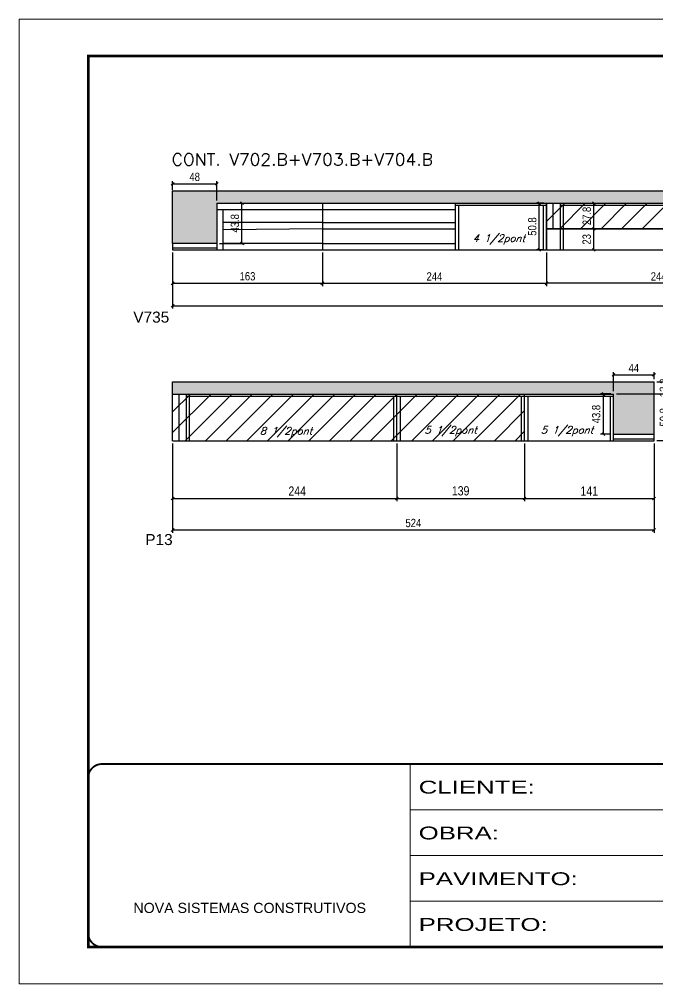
# Model space of a CAD drawing. Extents: x -20960 to -5926, y -2106 to 21915.
# Drawn here: x -9023 to -8329, y 18568 to 19618 of the extents above; entities that cross this region are included whole.
import ezdxf

# ---------------------------------------------------------------- set-up
doc = ezdxf.new("R2010")
doc.units = 0
doc.linetypes.add('CONTINUO', pattern=[0])
doc.linetypes.add('DASHED', pattern=[0.75, 0.5, -0.25])
for name, color, linetype in [('5', 5, 'Continuous'), ('COTA', 241, 'Continuous'), ('Painéis', 200, 'Continuous'), ('Reaproveitamento', 251, 'Continuous'), ('SARR_2.2x7', 40, 'Continuous'), ('SARR_3.5x7', 81, 'Continuous'), ('SARR_EDITAR', 141, 'Continuous'), ('texto', 7, 'Continuous')]:
    doc.layers.add(name, color=color, linetype=linetype)
for name, color, linetype, lineweight in [('Folhas', 255, 'Continuous', 9), ('SARRAFO DE PRESSAO', 251, 'DASHED', 9), ('Texto Seção', 7, 'Continuous', 15)]:
    doc.layers.add(name, color=color, linetype=linetype, lineweight=lineweight)
doc.styles.add('ARIAL', font='arial.ttf')
doc.styles.add('COTA TECNICA', font='techl___.ttf', dxfattribs={"height": 10})
doc.styles.add('COTA TECNICA-50', font='techl___.ttf', dxfattribs={"height": 9})
doc.styles.add('REGUA-120', font='ROMANS.shx', dxfattribs={"height": 15})
doc.styles.add('Romans', font='romans.shx')
doc.styles.get("Standard").update_dxf_attribs({"font": 'arial.ttf'})
doc.styles.add('Tecnologia', font='')
doc.styles.get('Tecnologia').set_extended_font_data('Forgotten Futurist')
doc.dimstyles.new('COTA PAINEL-50', dxfattribs={"dimtxt": 9, "dimasz": 3, "dimexe": 3, "dimexo": 3, "dimgap": 3, "dimtad": 1, "dimdec": 1, "dimzin": 12, "dimdsep": 46, "dimtxsty": 'COTA TECNICA-50', "dimblk1": 'OBLIQUE', "dimblk2": 'OBLIQUE', "dimsah": 1, "dimcen": 0.9, "dimclrd": 4, "dimclre": 4, "dimclrt": 240, "dimadec": 1, "dimazin": 3, "dimtfac": 1, "dimtdec": 1, "dimtmove": 0, "dimatfit": 3, "dimfxl": 1, "dimtolj": 1, "dimtzin": 12, "dimarcsym": 0})
doc.dimstyles.new('PAINEL', dxfattribs={"dimtxt": 10, "dimasz": 3, "dimexe": 3, "dimexo": 3, "dimgap": 3, "dimtad": 1, "dimdec": 1, "dimzin": 12, "dimdsep": 46, "dimtxsty": 'COTA TECNICA', "dimblk1": 'OBLIQUE', "dimblk2": 'OBLIQUE', "dimsah": 1, "dimcen": 0.9, "dimclrd": 4, "dimclre": 4, "dimclrt": 240, "dimadec": 1, "dimazin": 3, "dimtfac": 1, "dimtdec": 1, "dimtmove": 0, "dimatfit": 3, "dimfxl": 1, "dimtolj": 1, "dimtzin": 12, "dimarcsym": 0})
pattern_1 = [(45, (-4656.934, 1523.6), (-11.22532, 11.22532), [])]

# ---------------------------------------------------------------- blocks, each defined once
blk = doc.blocks.new('9999999999')
at = {"color": 30, "linetype": 'CONTINUO'}
for p, q in [((98564.6, 34230.2), (98564.6, 34429.4)), ((98564.6, 34379.6), (99584, 34379.6)), ((98564.6, 34329.8), (99488, 34329.8)), ((98564.6, 34280), (99488, 34280))]:
    blk.add_line(p, q, dxfattribs=at)
at = {"color": 30, "linetype": 'CONTINUO', "const_width": 2}
blk.add_lwpolyline([(99584, 34230.2), (99584, 34414.4, 0.414214), (99569, 34429.4), (98229, 34429.4, 0.414214), (98214, 34414.4), (98214, 34245.2, 0.414214), (98229, 34230.2), (99584, 34230.2)], format="xyb", dxfattribs=at)
at = {"layer": 'Folhas'}
blk.add_lwpolyline([(98139, 34190.2), (99624, 34190.2), (99624, 35240.2), (98139, 35240.2)], close=True, dxfattribs=at)
at = {"layer": 'Folhas', "color": 30, "const_width": 3}
blk.add_lwpolyline([(98214, 34230.2), (99584, 34230.2), (99584, 35200.2), (98214, 35200.2)], close=True, dxfattribs=at)
at = {"color": 7, "linetype": 'Continuous', "ltscale": 5, "style": 'ARIAL'}
blk.add_text('NOVA SISTEMAS CONSTRUTIVOS', height=11.059, dxfattribs=at).set_placement((98263.2, 34267.2))
at = {"layer": 'Folhas', "color": 7, "style": 'Tecnologia', "width": 1.5}
for s, p in [('CLIENTE:', (98573.7, 34397.2)), ('OBRA:', (98573.7, 34347.3)), ('PAVIMENTO:', (98573.7, 34297.5)), ('PROJETO:', (98573.7, 34247.7))]:
    blk.add_text(s, height=14, dxfattribs=at).set_placement(p)
blk = doc.blocks.new('_Oblique')
at = {"color": 0, "linetype": 'ByBlock', "lineweight": -2}
blk.add_line((-0.5, -0.5), (0.5, 0.5), dxfattribs=at)
blk = doc.blocks.new('*D182')
at = {"layer": 'COTA', "color": 4, "lineweight": -2, "transparency": 16777216}
for p, q in [((-8449.6, 19364.2), (-8449.6, 19327.8)), ((-8205.6, 19364.2), (-8205.6, 19327.8)), ((-8205.6, 19330.8), (-8449.6, 19330.8))]:
    blk.add_line(p, q, dxfattribs=at)
at = {"layer": 'Defpoints', "color": 0, "transparency": 16777216}
for p in [(-8449.6, 19367.2), (-8205.6, 19367.2), (-8449.6, 19330.8)]:
    blk.add_point(p, dxfattribs=at)
at = {"layer": 'COTA', "color": 4, "lineweight": -2, "transparency": 16777216, "xscale": 3, "yscale": 3, "zscale": 3, "rotation": 180}
blk.add_blockref('_Oblique', (-8449.6, 19330.8), dxfattribs=at)
at = {"layer": 'COTA', "color": 4, "lineweight": -2, "transparency": 16777216, "xscale": 3, "yscale": 3, "zscale": 3}
blk.add_blockref('_Oblique', (-8205.6, 19330.8), dxfattribs=at)
at = {"layer": 'COTA', "color": 240, "transparency": 16777216, "insert": (-8327.6, 19338.3), "char_height": 9, "attachment_point": 5, "style": 'COTA TECNICA-50'}
blk.add_mtext('\\A1;244', dxfattribs=at)
blk = doc.blocks.new('*D215')
at = {"layer": 'COTA', "color": 4, "lineweight": -2, "transparency": 16777216}
for p, q in [((-8693.6, 19364.2), (-8693.6, 19327.8)), ((-8449.6, 19364.2), (-8449.6, 19327.8)), ((-8693.6, 19330.8), (-8449.6, 19330.8))]:
    blk.add_line(p, q, dxfattribs=at)
at = {"layer": 'Defpoints', "color": 0, "transparency": 16777216}
for p in [(-8693.6, 19367.2), (-8449.6, 19367.2), (-8449.6, 19330.8)]:
    blk.add_point(p, dxfattribs=at)
at = {"layer": 'COTA', "color": 4, "lineweight": -2, "transparency": 16777216, "xscale": 3, "yscale": 3, "zscale": 3, "rotation": 180}
blk.add_blockref('_Oblique', (-8693.6, 19330.8), dxfattribs=at)
at = {"layer": 'COTA', "color": 4, "lineweight": -2, "transparency": 16777216, "xscale": 3, "yscale": 3, "zscale": 3}
blk.add_blockref('_Oblique', (-8449.6, 19330.8), dxfattribs=at)
at = {"layer": 'COTA', "color": 240, "transparency": 16777216, "insert": (-8571.6, 19338.3), "char_height": 9, "attachment_point": 5, "style": 'COTA TECNICA-50'}
blk.add_mtext('\\A1;244', dxfattribs=at)
blk = doc.blocks.new('*D216')
at = {"layer": 'COTA', "color": 4, "lineweight": -2, "transparency": 16777216}
for p, q in [((-8805.6, 19418), (-8778.1, 19418)), ((-8781.1, 19374.2), (-8781.1, 19418)), ((-8805.6, 19374.2), (-8778.1, 19374.2))]:
    blk.add_line(p, q, dxfattribs=at)
at = {"layer": 'Defpoints', "color": 0, "transparency": 16777216}
for p in [(-8808.6, 19418), (-8781.1, 19418), (-8808.6, 19374.2)]:
    blk.add_point(p, dxfattribs=at)
at = {"layer": 'COTA', "color": 4, "lineweight": -2, "transparency": 16777216, "xscale": 3, "yscale": 3, "zscale": 3}
for p, rotation in [((-8781.1, 19418), 90), ((-8781.1, 19374.2), 270)]:
    blk.add_blockref('_Oblique', p, dxfattribs=dict(at, rotation=rotation))
at = {"layer": 'COTA', "color": 240, "transparency": 16777216, "insert": (-8788.8, 19396.1), "char_height": 9, "attachment_point": 5, "rotation": 90, "style": 'COTA TECNICA-50'}
blk.add_mtext('\\A1;43.8', dxfattribs=at)
blk = doc.blocks.new('*D217')
at = {"layer": 'COTA', "color": 4, "lineweight": -2, "transparency": 16777216}
for p, q in [((-8856.6, 19432.2), (-8856.6, 19442.1)), ((-8856.6, 19439.1), (-8808.6, 19439.1)), ((-8808.6, 19421), (-8808.6, 19442.1))]:
    blk.add_line(p, q, dxfattribs=at)
at = {"layer": 'Defpoints', "color": 0, "transparency": 16777216}
for p in [(-8808.6, 19439.1), (-8856.6, 19429.2), (-8808.6, 19418)]:
    blk.add_point(p, dxfattribs=at)
at = {"layer": 'COTA', "color": 4, "lineweight": -2, "transparency": 16777216, "xscale": 3, "yscale": 3, "zscale": 3, "rotation": 180}
blk.add_blockref('_Oblique', (-8856.6, 19439.1), dxfattribs=at)
at = {"layer": 'COTA', "color": 4, "lineweight": -2, "transparency": 16777216, "xscale": 3, "yscale": 3, "zscale": 3}
blk.add_blockref('_Oblique', (-8808.6, 19439.1), dxfattribs=at)
at = {"layer": 'COTA', "color": 240, "transparency": 16777216, "insert": (-8832.6, 19446.6), "char_height": 9, "attachment_point": 5, "style": 'COTA TECNICA-50'}
blk.add_mtext('\\A1;48', dxfattribs=at)
blk = doc.blocks.new('*D219')
at = {"layer": 'COTA', "color": 4, "lineweight": -2, "transparency": 16777216}
for p, q in [((-8856.6, 19364.2), (-8856.6, 19327.8)), ((-8693.6, 19364.2), (-8693.6, 19327.8)), ((-8856.6, 19330.8), (-8693.6, 19330.8))]:
    blk.add_line(p, q, dxfattribs=at)
at = {"layer": 'Defpoints', "color": 0, "transparency": 16777216}
for p in [(-8856.6, 19367.2), (-8693.6, 19367.2), (-8693.6, 19330.8)]:
    blk.add_point(p, dxfattribs=at)
at = {"layer": 'COTA', "color": 4, "lineweight": -2, "transparency": 16777216, "xscale": 3, "yscale": 3, "zscale": 3, "rotation": 180}
blk.add_blockref('_Oblique', (-8856.6, 19330.8), dxfattribs=at)
at = {"layer": 'COTA', "color": 4, "lineweight": -2, "transparency": 16777216, "xscale": 3, "yscale": 3, "zscale": 3}
blk.add_blockref('_Oblique', (-8693.6, 19330.8), dxfattribs=at)
at = {"layer": 'COTA', "color": 240, "transparency": 16777216, "insert": (-8775.1, 19338.4), "char_height": 9, "attachment_point": 5, "style": 'COTA TECNICA-50'}
blk.add_mtext('\\A1;163', dxfattribs=at)
blk = doc.blocks.new('*D198')
at = {"layer": 'COTA', "color": 4, "lineweight": -2, "ltscale": 25, "transparency": 16777216}
for p, q in [((-8856.6, 19156.5), (-8856.6, 19093.6)), ((-8612.6, 19156.5), (-8612.6, 19093.6)), ((-8856.6, 19096.6), (-8612.6, 19096.6))]:
    blk.add_line(p, q, dxfattribs=at)
at = {"layer": 'Defpoints', "color": 0, "ltscale": 25, "transparency": 16777216}
for p in [(-8856.6, 19159.5), (-8612.6, 19159.5), (-8612.6, 19096.6)]:
    blk.add_point(p, dxfattribs=at)
at = {"layer": 'COTA', "color": 4, "lineweight": -2, "ltscale": 25, "transparency": 16777216, "xscale": 3, "yscale": 3, "zscale": 3, "rotation": 180}
blk.add_blockref('_Oblique', (-8856.6, 19096.6), dxfattribs=at)
at = {"layer": 'COTA', "color": 4, "lineweight": -2, "ltscale": 25, "transparency": 16777216, "xscale": 3, "yscale": 3, "zscale": 3}
blk.add_blockref('_Oblique', (-8612.6, 19096.6), dxfattribs=at)
at = {"layer": 'COTA', "color": 240, "ltscale": 25, "transparency": 16777216, "insert": (-8721, 19104.6), "char_height": 10, "attachment_point": 5, "style": 'COTA TECNICA'}
blk.add_mtext('\\A1;244', dxfattribs=at)
blk = doc.blocks.new('*D199')
at = {"layer": 'COTA', "color": 4, "lineweight": -2, "ltscale": 25, "transparency": 16777216}
for p, q in [((-8612.6, 19156.5), (-8612.6, 19093.6)), ((-8473.6, 19156.5), (-8473.6, 19093.6)), ((-8612.6, 19096.6), (-8473.6, 19096.6))]:
    blk.add_line(p, q, dxfattribs=at)
at = {"layer": 'Defpoints', "color": 0, "ltscale": 25, "transparency": 16777216}
for p in [(-8612.6, 19159.5), (-8473.6, 19159.5), (-8473.6, 19096.6)]:
    blk.add_point(p, dxfattribs=at)
at = {"layer": 'COTA', "color": 4, "lineweight": -2, "ltscale": 25, "transparency": 16777216, "xscale": 3, "yscale": 3, "zscale": 3, "rotation": 180}
blk.add_blockref('_Oblique', (-8612.6, 19096.6), dxfattribs=at)
at = {"layer": 'COTA', "color": 4, "lineweight": -2, "ltscale": 25, "transparency": 16777216, "xscale": 3, "yscale": 3, "zscale": 3}
blk.add_blockref('_Oblique', (-8473.6, 19096.6), dxfattribs=at)
at = {"layer": 'COTA', "color": 240, "ltscale": 25, "transparency": 16777216, "insert": (-8543.1, 19104.8), "char_height": 10, "attachment_point": 5, "style": 'COTA TECNICA'}
blk.add_mtext('\\A1;139', dxfattribs=at)
blk = doc.blocks.new('*D200')
at = {"layer": 'COTA', "color": 4, "lineweight": -2, "ltscale": 25, "transparency": 16777216}
for p, q in [((-8473.6, 19156.5), (-8473.6, 19093.6)), ((-8332.6, 19156.5), (-8332.6, 19093.6)), ((-8473.6, 19096.6), (-8332.6, 19096.6))]:
    blk.add_line(p, q, dxfattribs=at)
at = {"layer": 'Defpoints', "color": 0, "ltscale": 25, "transparency": 16777216}
for p in [(-8473.6, 19159.5), (-8332.6, 19159.5), (-8332.6, 19096.6)]:
    blk.add_point(p, dxfattribs=at)
at = {"layer": 'COTA', "color": 4, "lineweight": -2, "ltscale": 25, "transparency": 16777216, "xscale": 3, "yscale": 3, "zscale": 3, "rotation": 180}
blk.add_blockref('_Oblique', (-8473.6, 19096.6), dxfattribs=at)
at = {"layer": 'COTA', "color": 4, "lineweight": -2, "ltscale": 25, "transparency": 16777216, "xscale": 3, "yscale": 3, "zscale": 3}
blk.add_blockref('_Oblique', (-8332.6, 19096.6), dxfattribs=at)
at = {"layer": 'COTA', "color": 240, "ltscale": 25, "transparency": 16777216, "insert": (-8403.1, 19104.6), "char_height": 10, "attachment_point": 5, "style": 'COTA TECNICA'}
blk.add_mtext('\\A1;141', dxfattribs=at)
blk = doc.blocks.new('*D201')
at = {"layer": 'COTA', "color": 4, "lineweight": -2, "transparency": 16777216}
for p, q in [((-8379.6, 19210.3), (-8390.7, 19210.3)), ((-8387.7, 19166.5), (-8387.7, 19210.3)), ((-8379.6, 19166.5), (-8390.7, 19166.5))]:
    blk.add_line(p, q, dxfattribs=at)
at = {"layer": 'Defpoints', "color": 0, "transparency": 16777216}
for p in [(-8387.7, 19210.3), (-8376.6, 19210.3), (-8376.6, 19166.5)]:
    blk.add_point(p, dxfattribs=at)
at = {"layer": 'COTA', "color": 4, "lineweight": -2, "transparency": 16777216, "xscale": 3, "yscale": 3, "zscale": 3}
for p, rotation in [((-8387.7, 19210.3), 90), ((-8387.7, 19166.5), 270)]:
    blk.add_blockref('_Oblique', p, dxfattribs=dict(at, rotation=rotation))
at = {"layer": 'COTA', "color": 240, "transparency": 16777216, "insert": (-8395.5, 19188.4), "char_height": 9, "attachment_point": 5, "rotation": 90, "style": 'COTA TECNICA-50'}
blk.add_mtext('\\A1;43.8', dxfattribs=at)
blk = doc.blocks.new('*D202')
at = {"layer": 'COTA', "color": 4, "lineweight": -2, "transparency": 16777216}
for p, q in [((-8376.6, 19213.3), (-8376.6, 19234.1)), ((-8376.6, 19231.1), (-8332.6, 19231.1)), ((-8332.6, 19226.5), (-8332.6, 19234.1))]:
    blk.add_line(p, q, dxfattribs=at)
at = {"layer": 'Defpoints', "color": 0, "transparency": 16777216}
for p in [(-8332.6, 19231.1), (-8332.6, 19223.5), (-8376.6, 19210.3)]:
    blk.add_point(p, dxfattribs=at)
at = {"layer": 'COTA', "color": 4, "lineweight": -2, "transparency": 16777216, "xscale": 3, "yscale": 3, "zscale": 3, "rotation": 180}
blk.add_blockref('_Oblique', (-8376.6, 19231.1), dxfattribs=at)
at = {"layer": 'COTA', "color": 4, "lineweight": -2, "transparency": 16777216, "xscale": 3, "yscale": 3, "zscale": 3}
blk.add_blockref('_Oblique', (-8332.6, 19231.1), dxfattribs=at)
at = {"layer": 'COTA', "color": 240, "transparency": 16777216, "insert": (-8354.6, 19238.6), "char_height": 9, "attachment_point": 5, "style": 'COTA TECNICA-50'}
blk.add_mtext('\\A1;44', dxfattribs=at)
blk = doc.blocks.new('*D208')
at = {"layer": 'COTA', "color": 4, "lineweight": -2, "transparency": 16777216}
for p, q in [((-8409.5, 19390.2), (-8395.2, 19390.2)), ((-8398.2, 19367.2), (-8398.2, 19390.2)), ((-8409.5, 19367.2), (-8395.2, 19367.2))]:
    blk.add_line(p, q, dxfattribs=at)
at = {"layer": 'Defpoints', "color": 0, "transparency": 16777216}
for p in [(-8412.5, 19390.2), (-8398.2, 19390.2), (-8412.5, 19367.2)]:
    blk.add_point(p, dxfattribs=at)
at = {"layer": 'COTA', "color": 4, "lineweight": -2, "transparency": 16777216, "xscale": 3, "yscale": 3, "zscale": 3}
for p, rotation in [((-8398.2, 19390.2), 90), ((-8398.2, 19367.2), 270)]:
    blk.add_blockref('_Oblique', p, dxfattribs=dict(at, rotation=rotation))
at = {"layer": 'COTA', "color": 240, "transparency": 16777216, "insert": (-8405.9, 19378.7), "char_height": 9, "attachment_point": 5, "rotation": 90, "style": 'COTA TECNICA-50'}
blk.add_mtext('\\A1;23', dxfattribs=at)
blk = doc.blocks.new('*D209')
at = {"layer": 'COTA', "color": 4, "lineweight": -2, "transparency": 16777216}
for p, q in [((-8398.2, 19390.2), (-8398.2, 19418)), ((-8409.5, 19390.2), (-8395.2, 19390.2))]:
    blk.add_line(p, q, dxfattribs=at)
at = {"layer": 'Defpoints', "color": 0, "transparency": 16777216}
for p in [(-8398.2, 19418), (-8398.2, 19418), (-8412.5, 19390.2)]:
    blk.add_point(p, dxfattribs=at)
at = {"layer": 'COTA', "color": 4, "lineweight": -2, "transparency": 16777216, "xscale": 3, "yscale": 3, "zscale": 3}
for p, rotation in [((-8398.2, 19418), 90), ((-8398.2, 19390.2), 270)]:
    blk.add_blockref('_Oblique', p, dxfattribs=dict(at, rotation=rotation))
at = {"layer": 'COTA', "color": 240, "transparency": 16777216, "insert": (-8405.8, 19404.1), "char_height": 9, "attachment_point": 5, "rotation": 90, "style": 'COTA TECNICA-50'}
blk.add_mtext('\\A1;27.8', dxfattribs=at)
blk = doc.blocks.new('*D192')
at = {"layer": 'COTA', "color": 4, "lineweight": -2, "transparency": 16777216}
for p, q in [((-8452.6, 19418), (-8460.5, 19418)), ((-8457.5, 19367.2), (-8457.5, 19418)), ((-8452.6, 19367.2), (-8460.5, 19367.2))]:
    blk.add_line(p, q, dxfattribs=at)
at = {"layer": 'Defpoints', "color": 0, "transparency": 16777216}
for p in [(-8457.5, 19418), (-8449.6, 19418), (-8449.6, 19367.2)]:
    blk.add_point(p, dxfattribs=at)
at = {"layer": 'COTA', "color": 4, "lineweight": -2, "transparency": 16777216, "xscale": 3, "yscale": 3, "zscale": 3}
for p, rotation in [((-8457.5, 19418), 90), ((-8457.5, 19367.2), 270)]:
    blk.add_blockref('_Oblique', p, dxfattribs=dict(at, rotation=rotation))
at = {"layer": 'COTA', "color": 240, "transparency": 16777216, "insert": (-8465.1, 19392.6), "char_height": 9, "attachment_point": 5, "rotation": 90, "style": 'COTA TECNICA-50'}
blk.add_mtext('\\A1;50.8', dxfattribs=at)
blk = doc.blocks.new('*D193')
at = {"layer": 'COTA', "color": 4, "lineweight": -2, "transparency": 16777216}
for p, q in [((-8373.6, 19210.3), (-8311.2, 19210.3)), ((-8314.2, 19159.5), (-8314.2, 19210.3)), ((-8329.6, 19159.5), (-8311.2, 19159.5))]:
    blk.add_line(p, q, dxfattribs=at)
at = {"layer": 'Defpoints', "color": 0, "transparency": 16777216}
for p in [(-8376.6, 19210.3), (-8314.2, 19210.3), (-8332.6, 19159.5)]:
    blk.add_point(p, dxfattribs=at)
at = {"layer": 'COTA', "color": 4, "lineweight": -2, "transparency": 16777216, "xscale": 3, "yscale": 3, "zscale": 3}
for p, rotation in [((-8314.2, 19210.3), 90), ((-8314.2, 19159.5), 270)]:
    blk.add_blockref('_Oblique', p, dxfattribs=dict(at, rotation=rotation))
at = {"layer": 'COTA', "color": 240, "transparency": 16777216, "insert": (-8321.8, 19184.9), "char_height": 9, "attachment_point": 5, "rotation": 90, "style": 'COTA TECNICA-50'}
blk.add_mtext('\\A1;50.8', dxfattribs=at)
blk = doc.blocks.new('*D174')
at = {"layer": 'COTA', "color": 4, "lineweight": -2, "transparency": 16777216}
for p, q in [((-8329.6, 19223.5), (-8311.2, 19223.5)), ((-8314.2, 19210.3), (-8314.2, 19223.5)), ((-8373.6, 19210.3), (-8311.2, 19210.3))]:
    blk.add_line(p, q, dxfattribs=at)
at = {"layer": 'Defpoints', "color": 0, "transparency": 16777216}
for p in [(-8332.6, 19223.5), (-8314.2, 19223.5), (-8376.6, 19210.3)]:
    blk.add_point(p, dxfattribs=at)
at = {"layer": 'COTA', "color": 4, "lineweight": -2, "transparency": 16777216, "xscale": 3, "yscale": 3, "zscale": 3}
for p, rotation in [((-8314.2, 19223.5), 90), ((-8314.2, 19210.3), 270)]:
    blk.add_blockref('_Oblique', p, dxfattribs=dict(at, rotation=rotation))
at = {"layer": 'COTA', "color": 240, "transparency": 16777216, "insert": (-8321.9, 19216.9), "char_height": 9, "attachment_point": 5, "rotation": 90, "style": 'COTA TECNICA-50'}
blk.add_mtext('\\A1;13.2', dxfattribs=at)
blk = doc.blocks.new('*D195')
at = {"layer": 'COTA', "color": 4, "lineweight": -2, "transparency": 16777216}
for p, q in [((-8856.6, 19156.5), (-8856.6, 19059.2)), ((-8332.6, 19156.5), (-8332.6, 19059.2)), ((-8332.6, 19062.2), (-8856.6, 19062.2))]:
    blk.add_line(p, q, dxfattribs=at)
at = {"layer": 'Defpoints', "color": 0, "transparency": 16777216}
for p in [(-8856.6, 19159.5), (-8332.6, 19159.5), (-8856.6, 19062.2)]:
    blk.add_point(p, dxfattribs=at)
at = {"layer": 'COTA', "color": 4, "lineweight": -2, "transparency": 16777216, "xscale": 3, "yscale": 3, "zscale": 3, "rotation": 180}
blk.add_blockref('_Oblique', (-8856.6, 19062.2), dxfattribs=at)
at = {"layer": 'COTA', "color": 4, "lineweight": -2, "transparency": 16777216, "xscale": 3, "yscale": 3, "zscale": 3}
blk.add_blockref('_Oblique', (-8332.6, 19062.2), dxfattribs=at)
at = {"layer": 'COTA', "color": 240, "transparency": 16777216, "insert": (-8594.6, 19069.8), "char_height": 9, "attachment_point": 5, "style": 'COTA TECNICA-50'}
blk.add_mtext('\\A1;524', dxfattribs=at)
blk = doc.blocks.new('*D196')
at = {"layer": 'COTA', "color": 4, "lineweight": -2, "transparency": 16777216}
for p, q in [((-8856.6, 19364.2), (-8856.6, 19303.2)), ((-7737.5, 19364.2), (-7737.5, 19303.2)), ((-8856.6, 19306.2), (-7737.5, 19306.2))]:
    blk.add_line(p, q, dxfattribs=at)
at = {"layer": 'Defpoints', "color": 0, "transparency": 16777216}
for p in [(-8856.6, 19367.2), (-7737.5, 19367.2), (-7737.5, 19306.2)]:
    blk.add_point(p, dxfattribs=at)
at = {"layer": 'COTA', "color": 4, "lineweight": -2, "transparency": 16777216, "xscale": 3, "yscale": 3, "zscale": 3, "rotation": 180}
blk.add_blockref('_Oblique', (-8856.6, 19306.2), dxfattribs=at)
at = {"layer": 'COTA', "color": 4, "lineweight": -2, "transparency": 16777216, "xscale": 3, "yscale": 3, "zscale": 3}
blk.add_blockref('_Oblique', (-7737.5, 19306.2), dxfattribs=at)
at = {"layer": 'COTA', "color": 240, "transparency": 16777216, "insert": (-8297.1, 19313.8), "char_height": 9, "attachment_point": 5, "style": 'COTA TECNICA-50'}
blk.add_mtext('\\A1;1119', dxfattribs=at)

msp = doc.modelspace()

# ---------------------------------------------------------------- hatches: boundary and pattern name
at = {"layer": 'COTA', "linetype": 'ByBlock'}
h = msp.add_hatch(dxfattribs=at)
h.set_pattern_fill('AR-CONC', color=256, scale=0.03)
h.paths.add_polyline_path([(-8035.56, 19417.97), (-7764.55, 19417.97), (-7764.55, 19377.17), (-7737.55, 19377.17), (-7737.55, 19431.17), (-8856.56, 19431.17), (-8856.56, 19374.17), (-8808.56, 19374.17), (-8808.56, 19417.97), (-8449.56, 19417.97), (-8205.56, 19417.97), (-8083.56, 19417.97), (-8083.56, 19374.17), (-8035.56, 19374.17)])
h = msp.add_hatch(dxfattribs=at)
h.set_pattern_fill('AR-CONC', color=256, scale=0.03)
h.set_pattern_definition([(50, (-4656.9344, 1523.5993), (5.4655401, -0.4781726), [0.5715, -6.2865]), (355, (-4656.9344, 1523.5993), (-1.0573026, 5.7317054), [0.4572, -5.0292175]), (100.451445, (-4656.479, 1523.5595), (4.4082374, 5.2535326), [0.4857003, -5.3427073]), (46.1842, (-4656.9344, 1525.123), (8.1323712, -1.2612698), [0.85725, -9.42975]), (96.63556, (-4656.257, 1525.018), (7.122124, 7.4227837), [0.7285507, -8.0140682]), (351.18415, (-4656.934, 1525.123), (7.122124, 7.4227837), [0.685799, -7.543792]), (21, (-4656.1724, 1524.7423), (4.5484317, -3.067956), [0.5715, -6.2865]), (326, (-4656.1724, 1524.7423), (1.8540609, 5.525639), [0.4572, -5.0292]), (71.451445, (-4655.7933, 1524.4867), (6.4024926, 2.457683), [0.4857003, -5.3426981]), (37.5, (-4656.9344, 1523.5993), (0.0926581, 2.53665117), [0, -4.96824, 0, -5.1054, 0, -5.04825]), (7.5, (-4656.9344, 1523.5993), (2.00458988, 3.00541724), [0, -2.91084, 0, -4.85394, 0, -1.92405]), (327.5, (-4658.6336, 1523.5993), (4.06771786, -0.17186232), [0, -1.905, 0, -5.9436, 0, -7.8867]), (317.5, (-4659.3956, 1523.5993), (4.44387544, 0.7627947), [0, -2.4765, 0, -3.94716, 0, -5.6007])])
h.paths.add_polyline_path([(-8376.58, 19166.46), (-8332.58, 19166.46), (-8332.58, 19223.46), (-8856.56, 19223.46), (-8856.56, 19210.26), (-8376.58, 19210.26)])
at = {"layer": 'Reaproveitamento'}
h = msp.add_hatch(dxfattribs=at)
h.set_pattern_fill('ANSI31', color=256, scale=5)
h.set_pattern_definition([(45, (-3531.162, 1731.31), (-11.22532, 11.22532), [])])
h.paths.add_polyline_path([(-8205.56, 19390.17), (-8205.56, 19417.97), (-8449.56, 19417.97), (-8449.56, 19390.17)])
h = msp.add_hatch(dxfattribs=at)
h.set_pattern_fill('ANSI31', color=256, scale=5)
h.set_pattern_definition(pattern_1)
h.paths.add_polyline_path([(-8856.56, 19210.26), (-8856.56, 19159.46), (-8612.56, 19159.46), (-8612.56, 19210.26)])
h = msp.add_hatch(dxfattribs=at)
h.set_pattern_fill('ANSI31', color=256, scale=5)
h.set_pattern_definition(pattern_1)
h.paths.add_polyline_path([(-8612.56, 19159.46), (-8473.58, 19159.46), (-8473.58, 19210.26), (-8612.56, 19210.26)])

# ---------------------------------------------------------------- linework, layer by layer
at = {"layer": 'COTA', "linetype": 'ByBlock'}
for p, q in [((-7737.55, 19431.17), (-8856.56, 19431.17)), ((-8856.56, 19374.17), (-8856.56, 19431.17)), ((-8856.56, 19223.46), (-8332.58, 19223.46)), ((-8856.56, 19210.26), (-8856.56, 19223.46)), ((-8332.58, 19166.46), (-8332.58, 19223.46))]:
    msp.add_line(p, q, dxfattribs=at)
at = {"layer": 'Painéis', "ltscale": 25}
for p, q in [((-8808.56, 19417.97), (-8808.56, 19374.17)), ((-8693.56, 19417.97), (-8693.56, 19367.17)), ((-8449.56, 19417.97), (-8205.56, 19417.97)), ((-8449.56, 19417.97), (-8449.56, 19367.17)), ((-8449.56, 19390.17), (-8205.56, 19390.17)), ((-8205.56, 19390.17), (-8449.56, 19390.17)), ((-8856.56, 19374.17), (-8856.56, 19367.17)), ((-8449.56, 19367.17), (-8205.56, 19367.17)), ((-8856.56, 19159.46), (-8856.56, 19210.26)), ((-8612.56, 19159.46), (-8612.56, 19210.26)), ((-8473.58, 19159.46), (-8473.58, 19210.26)), ((-8376.58, 19166.46), (-8376.58, 19210.26)), ((-8376.58, 19166.46), (-8332.58, 19166.46)), ((-8332.58, 19159.46), (-8332.58, 19166.46))]:
    msp.add_line(p, q, dxfattribs=at)
at = {"layer": 'Painéis'}
for p, q in [((-8808.56, 19417.97), (-8449.56, 19417.97)), ((-8808.56, 19374.17), (-8856.56, 19374.17)), ((-8856.56, 19367.17), (-8449.56, 19367.17)), ((-8856.56, 19210.26), (-8376.58, 19210.26)), ((-8856.56, 19159.46), (-8332.58, 19159.46))]:
    msp.add_line(p, q, dxfattribs=at)
msp.add_lwpolyline([(-8856.56, 19159.46), (-8856.56, 19210.26)], dxfattribs=at)
at = {"layer": 'SARR_2.2x7', "linetype": 'Continuous'}
for p, q in [((-8548.56, 19415.77), (-8449.56, 19415.77)), ((-8442.56, 19390.17), (-8442.56, 19417.97)), ((-8434.56, 19415.77), (-8205.56, 19415.77)), ((-8808.56, 19410.97), (-8693.56, 19410.97)), ((-8801.56, 19367.17), (-8801.56, 19410.97)), ((-8693.56, 19410.97), (-8548.56, 19410.97)), ((-8693.56, 19397), (-8801.56, 19397)), ((-8693.56, 19397), (-8548.56, 19397)), ((-8693.56, 19390), (-8801.56, 19389.07)), ((-8693.56, 19390), (-8548.56, 19390)), ((-8808.56, 19374.17), (-8808.56, 19367.17)), ((-8693.56, 19374.17), (-8801.56, 19374.17)), ((-8693.56, 19374.17), (-8548.56, 19374.17)), ((-8849.56, 19159.46), (-8849.56, 19210.26)), ((-8841.56, 19208.06), (-8473.58, 19208.06)), ((-8473.58, 19208.06), (-8376.58, 19208.06))]:
    msp.add_line(p, q, dxfattribs=at)
at = {"layer": 'SARR_3.5x7'}
for p, q in [((-8548.56, 19367.17), (-8548.56, 19417.97)), ((-8545.06, 19367.17), (-8545.06, 19415.77)), ((-8453.06, 19367.17), (-8453.06, 19415.77)), ((-8449.56, 19367.17), (-8449.56, 19417.97)), ((-8434.56, 19367.17), (-8434.56, 19417.97)), ((-8431.06, 19367.17), (-8431.06, 19415.77)), ((-8434.56, 19367.17), (-8431.06, 19367.17)), ((-8841.56, 19159.46), (-8841.56, 19210.26)), ((-8838.06, 19159.46), (-8838.06, 19208.06)), ((-8616.06, 19208.06), (-8616.06, 19159.46)), ((-8609.03, 19208.06), (-8609.03, 19159.46)), ((-8477.08, 19208.06), (-8477.08, 19159.46)), ((-8470.05, 19208.06), (-8470.05, 19159.46)), ((-8380.08, 19159.46), (-8380.08, 19208.06)), ((-8376.58, 19159.46), (-8376.58, 19210.26))]:
    msp.add_line(p, q, dxfattribs=at)
at = {"layer": 'SARR_EDITAR'}
msp.add_line((-8808.56, 19369.17), (-8856.56, 19369.17), dxfattribs=at)
at = {"layer": 'SARR_EDITAR', "ltscale": 25}
msp.add_line((-8376.58, 19161.46), (-8332.58, 19161.46), dxfattribs=at)

# ---------------------------------------------------------------- block references
at = {"layer": 'SARRAFO DE PRESSAO', "color": 6, "linetype": 'ByBlock'}
msp.add_blockref('9999999999', (-107162.48, -15621.96), dxfattribs=at)

# ---------------------------------------------------------------- texts
at = {"layer": '5', "linetype": 'Continuous'}
for s, p in [('V735', (-8899.4, 19288)), ('P13', (-8886.38, 19045.81))]:
    msp.add_text(s, height=12, rotation=0.00004, dxfattribs=at).set_placement(p)
at = {"layer": 'texto', "color": 2, "char_height": 8, "attachment_point": 5, "style": 'Romans'}
for s, insert in [('{\\Q19;\\C256;4 1/2pont}', (-8501.5, 19378.51)), ('{\\Q19;\\C256;8 1/2pont}', (-8733.17, 19168.74)), ('{\\Q19;\\C256;5 1/2pont}', (-8553.94, 19169.79)), ('{\\Q19;\\C256;5 1/2pont}', (-8427.25, 19169.79))]:
    msp.add_mtext(s, dxfattribs=dict(at, insert=insert))
at = {"layer": 'Texto Seção', "style": 'REGUA-120', "width": 1.05}
msp.add_text('CONT. V702.B+V703.B+V704.B', height=13, dxfattribs=at).set_placement((-8857.61, 19459.12))

# ---------------------------------------------------------------- dimensions: what is measured, and where the dimension line sits
at = {"layer": 'COTA'}
for base, p1, p2, picture, middle in [((-8808.56, 19439.05), (-8856.56, 19429.2), (-8808.56, 19417.97), '*D217', (-8832.56, 19446.64)), ((-8693.56, 19330.75), (-8856.56, 19367.17), (-8693.56, 19367.17), '*D219', (-8775.06, 19338.45)), ((-7737.55, 19306.2), (-8856.56, 19367.17), (-7737.55, 19367.17), '*D196', (-8297.05, 19313.78)), ((-8449.56, 19330.75), (-8693.56, 19367.17), (-8449.56, 19367.17), '*D215', (-8571.56, 19338.32)), ((-8449.56, 19330.75), (-8205.56, 19367.17), (-8449.56, 19367.17), '*D182', (-8327.56, 19338.32)), ((-8332.58, 19231.06), (-8376.58, 19210.26), (-8332.58, 19223.46), '*D202', (-8354.58, 19238.63)), ((-8856.56, 19062.16), (-8332.58, 19159.46), (-8856.56, 19159.46), '*D195', (-8594.57, 19069.76))]:
    dim = msp.add_linear_dim(base=base, p1=p1, p2=p2, dimstyle='COTA PAINEL-50', dxfattribs=at)
    dim.commit()
    dim.dimension.update_dxf_attribs({"geometry": picture, "text_midpoint": middle})
for base, p1, p2, picture, middle in [((-8781.09, 19417.97), (-8808.56, 19374.17), (-8808.56, 19417.97), '*D216', (-8788.81, 19396.07)), ((-8457.45, 19417.97), (-8449.56, 19367.17), (-8449.56, 19417.97), '*D192', (-8465.07, 19392.57)), ((-8398.19, 19390.17), (-8412.45, 19367.17), (-8412.45, 19390.17), '*D208', (-8405.89, 19378.67)), ((-8387.74, 19210.26), (-8376.58, 19166.46), (-8376.58, 19210.26), '*D201', (-8395.46, 19188.36)), ((-8314.18, 19210.26), (-8332.58, 19159.46), (-8376.58, 19210.26), '*D193', (-8321.8, 19184.86))]:
    dim = msp.add_linear_dim(base=base, p1=p1, p2=p2, angle=90, dimstyle='COTA PAINEL-50', dxfattribs=at)
    dim.commit()
    dim.dimension.update_dxf_attribs({"geometry": picture, "text_midpoint": middle})
for base, p1, p2, picture, middle in [((-8398.19, 19417.97), (-8412.45, 19390.17), (-8398.19, 19417.97), '*D209', (-8398.19, 19404.07)), ((-8314.18, 19223.46), (-8376.58, 19210.26), (-8332.58, 19223.46), '*D174', (-8314.18, 19216.86))]:
    dim = msp.add_linear_dim(base=base, p1=p1, p2=p2, angle=90, dimstyle='COTA PAINEL-50', override={"dimtmove": 1}, dxfattribs=at)
    dim.commit()
    dim.dimension.update_dxf_attribs({"geometry": picture, "text_midpoint": middle, "dimtype": 160})
at = {"layer": 'COTA', "ltscale": 25}
dim = msp.add_linear_dim(base=(-8612.56, 19096.57), p1=(-8856.56, 19159.46), p2=(-8612.56, 19159.46), dimstyle='PAINEL', dxfattribs=at)
dim.commit()
dim.dimension.update_dxf_attribs({"geometry": '*D198', "text_midpoint": (-8720.96, 19096.57), "dimtype": 160})
for base, p1, p2, picture, middle in [((-8473.58, 19096.57), (-8612.56, 19159.46), (-8473.58, 19159.46), '*D199', (-8543.07, 19104.82)), ((-8332.58, 19096.57), (-8473.58, 19159.46), (-8332.58, 19159.46), '*D200', (-8403.08, 19104.64))]:
    dim = msp.add_linear_dim(base=base, p1=p1, p2=p2, dimstyle='PAINEL', dxfattribs=at)
    dim.commit()
    dim.dimension.update_dxf_attribs({"geometry": picture, "text_midpoint": middle})

doc.saveas('drawing.dxf')
